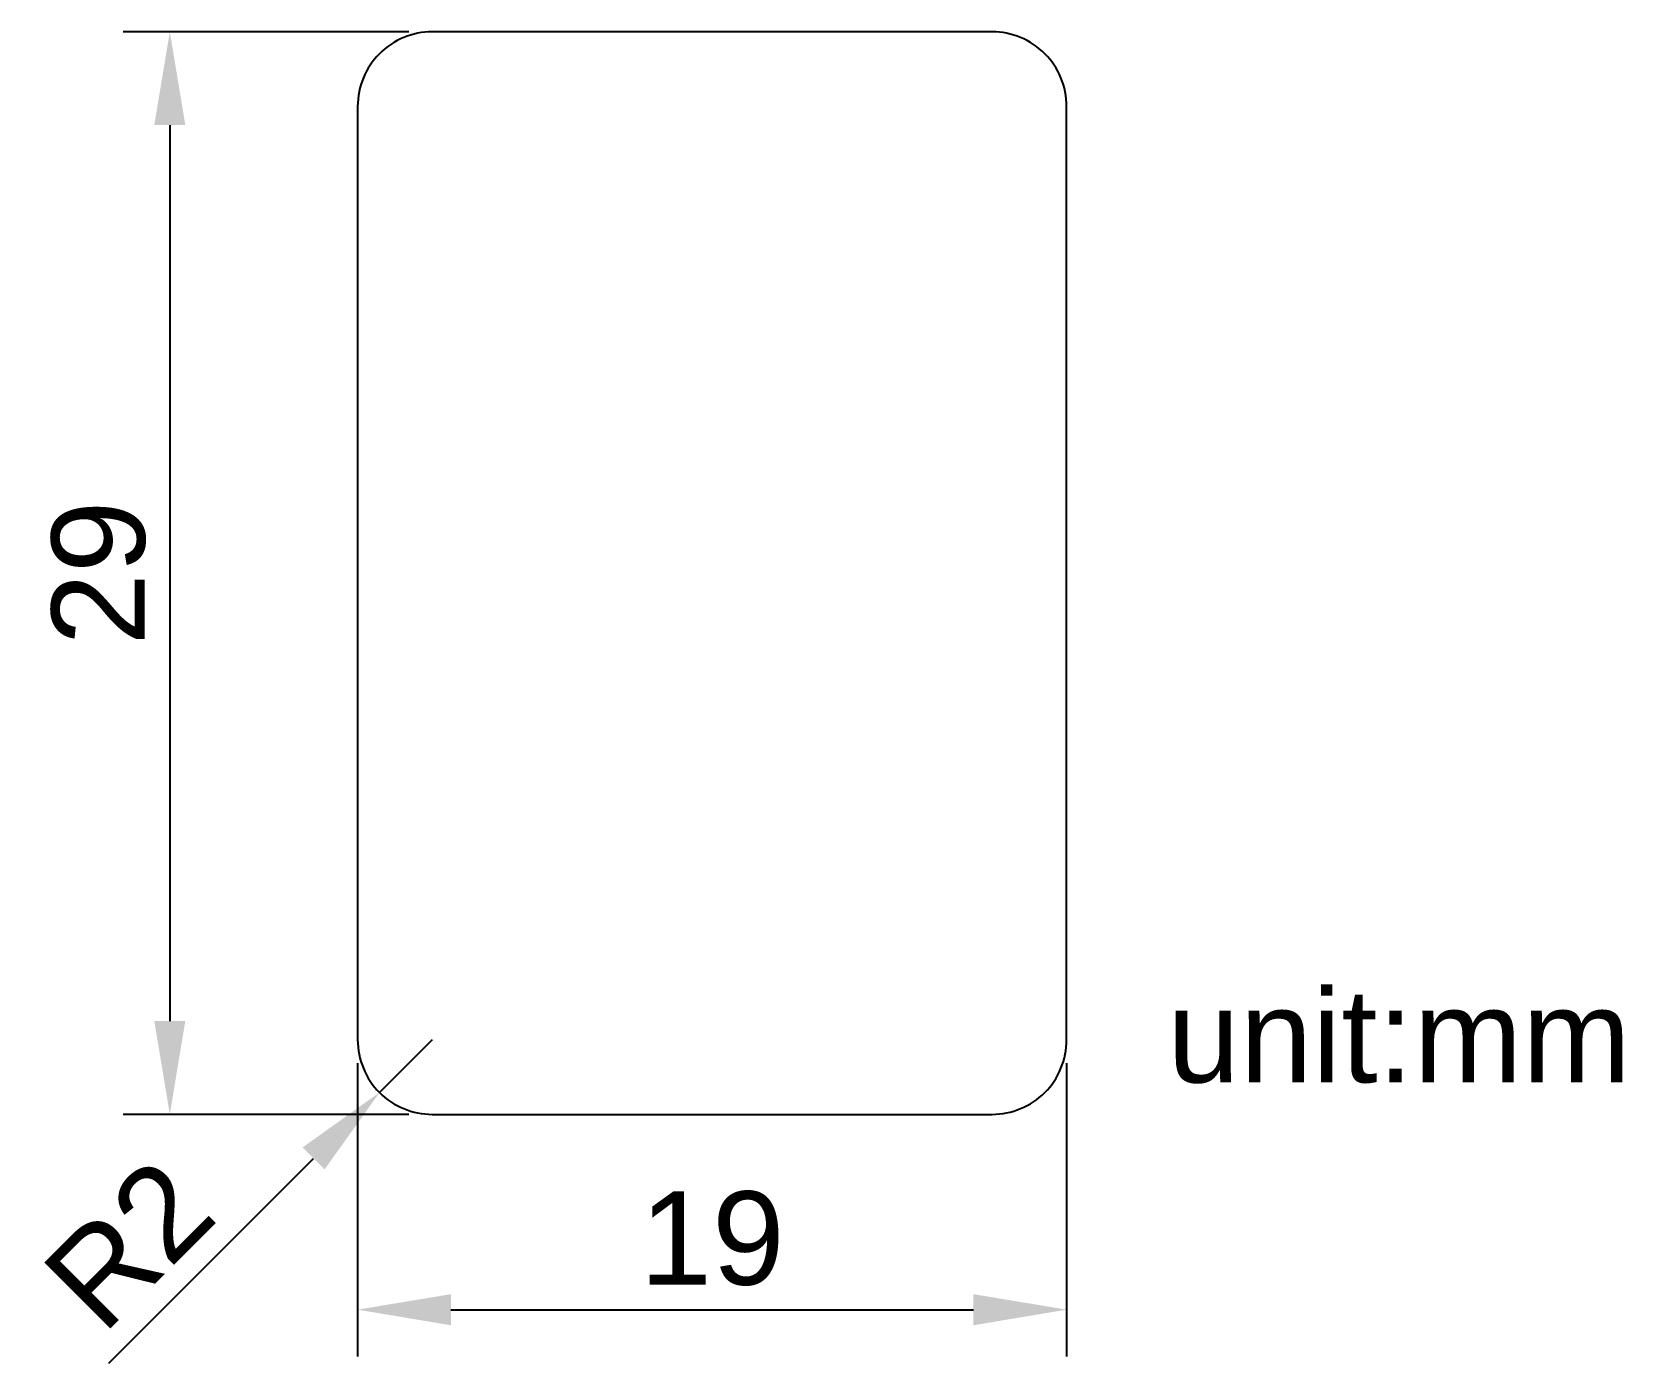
# Model space of a CAD drawing. Header units: millimetres. Extents: x -8.7 to 33.9, y -6.7 to 29.
import ezdxf

# ---------------------------------------------------------------- set-up
doc = ezdxf.new("R2010")
doc.units = ezdxf.units.MM
doc.styles.get("Standard").update_dxf_attribs({"font": 'arial.ttf'})
doc.dimstyles.new('ISO-25', dxfattribs={"dimtxt": 2.5, "dimasz": 2.5, "dimexe": 1.25, "dimexo": 0.625, "dimtad": 1, "dimtxsty": 'Standard', "dimcen": 2.5, "dimadec": 0, "dimazin": 0, "dimtfac": 1, "dimtmove": 0, "dimatfit": 3, "dimfxl": 1, "dimarcsym": 0})

# ---------------------------------------------------------------- blocks, each defined once
blk = doc.blocks.new('*D2')
at = {"color": 0, "lineweight": -2, "transparency": 16777216}
for p, q in [((1.375, 29), (-6.284, 29)), ((-5.034, 26.5), (-5.034, 2.5)), ((1.375, 0), (-6.284, 0))]:
    blk.add_line(p, q, dxfattribs=at)
at = {"color": 0, "transparency": 16777216}
for points in [[(-5.451, 26.5), (-4.618, 26.5), (-5.034, 29)], [(-5.451, 2.5), (-4.618, 2.5), (-5.034, 0)]]:
    blk.add_solid(points, dxfattribs=at)
at = {"layer": 'Defpoints', "color": 0, "transparency": 16777216}
for p in [(2, 29), (2, 0), (-5.034, 0)]:
    blk.add_point(p, dxfattribs=at)
at = {"color": 0, "transparency": 16777216, "insert": (-6.936, 14.5), "char_height": 2.5, "attachment_point": 5, "rotation": 90}
blk.add_mtext('29', dxfattribs=at)
blk = doc.blocks.new('*D3')
at = {"color": 0, "lineweight": -2, "transparency": 16777216}
for p, q in [((0, 1.375), (0, -6.483)), ((19, 1.375), (19, -6.483)), ((2.5, -5.233), (16.5, -5.233))]:
    blk.add_line(p, q, dxfattribs=at)
at = {"color": 0, "transparency": 16777216}
for points in [[(2.5, -4.817), (2.5, -5.65), (0, -5.233)], [(16.5, -4.817), (16.5, -5.65), (19, -5.233)]]:
    blk.add_solid(points, dxfattribs=at)
at = {"layer": 'Defpoints', "color": 0, "transparency": 16777216}
for p in [(0, 2), (19, 2), (19, -5.233)]:
    blk.add_point(p, dxfattribs=at)
at = {"color": 0, "transparency": 16777216, "insert": (9.5, -3.332), "char_height": 2.5, "attachment_point": 5}
blk.add_mtext('19', dxfattribs=at)
blk = doc.blocks.new('*D4')
at = {"color": 0, "lineweight": -2, "transparency": 16777216}
for p, q in [((2, 2), (0.586, 0.586)), ((-6.666, -6.666), (-1.182, -1.182))]:
    blk.add_line(p, q, dxfattribs=at)
at = {"color": 0, "transparency": 16777216}
blk.add_solid([(-1.477, -0.887), (-0.887, -1.477), (0.586, 0.586)], dxfattribs=at)
at = {"layer": 'Defpoints', "color": 0, "transparency": 16777216}
for p in [(2, 2), (0.586, 0.586)]:
    blk.add_point(p, dxfattribs=at)
at = {"color": 0, "transparency": 16777216, "insert": (-6.137, -3.479), "char_height": 2.5, "attachment_point": 5, "rotation": 45}
blk.add_mtext('R2', dxfattribs=at)

msp = doc.modelspace()

# ---------------------------------------------------------------- linework, layer by layer
msp.add_lwpolyline([(2, 0), (17, 0, 0.414214), (19, 2), (19, 27, 0.414214), (17, 29), (2, 29, 0.414214), (0, 27), (0, 2, 0.414214)], format="xyb", close=True)

# ---------------------------------------------------------------- texts
at = {"insert": (21.699, 3.354), "char_height": 2.5, "attachment_point": 1}
msp.add_mtext_dynamic_manual_height_columns('unit:mm', width=13.68521, gutter_width=12.5, heights=[0], dxfattribs=at)

# ---------------------------------------------------------------- dimensions: what is measured, and where the dimension line sits
dim = msp.add_linear_dim(base=(-5.034, 0), p1=(2, 29), p2=(2, 0), angle=90, dimstyle='ISO-25')
dim.commit()
dim.dimension.update_dxf_attribs({"geometry": '*D2', "text_midpoint": (-6.936, 14.5)})
dim = msp.add_radius_dim(center=(2, 2), mpoint=(0.586, 0.586), dimstyle='ISO-25')
dim.commit()
dim.dimension.update_dxf_attribs({"geometry": '*D4', "text_midpoint": (-6.137, -3.479)})
dim = msp.add_linear_dim(base=(19, -5.233), p1=(0, 2), p2=(19, 2), dimstyle='ISO-25')
dim.commit()
dim.dimension.update_dxf_attribs({"geometry": '*D3', "text_midpoint": (9.5, -3.332)})

doc.saveas('drawing.dxf')
